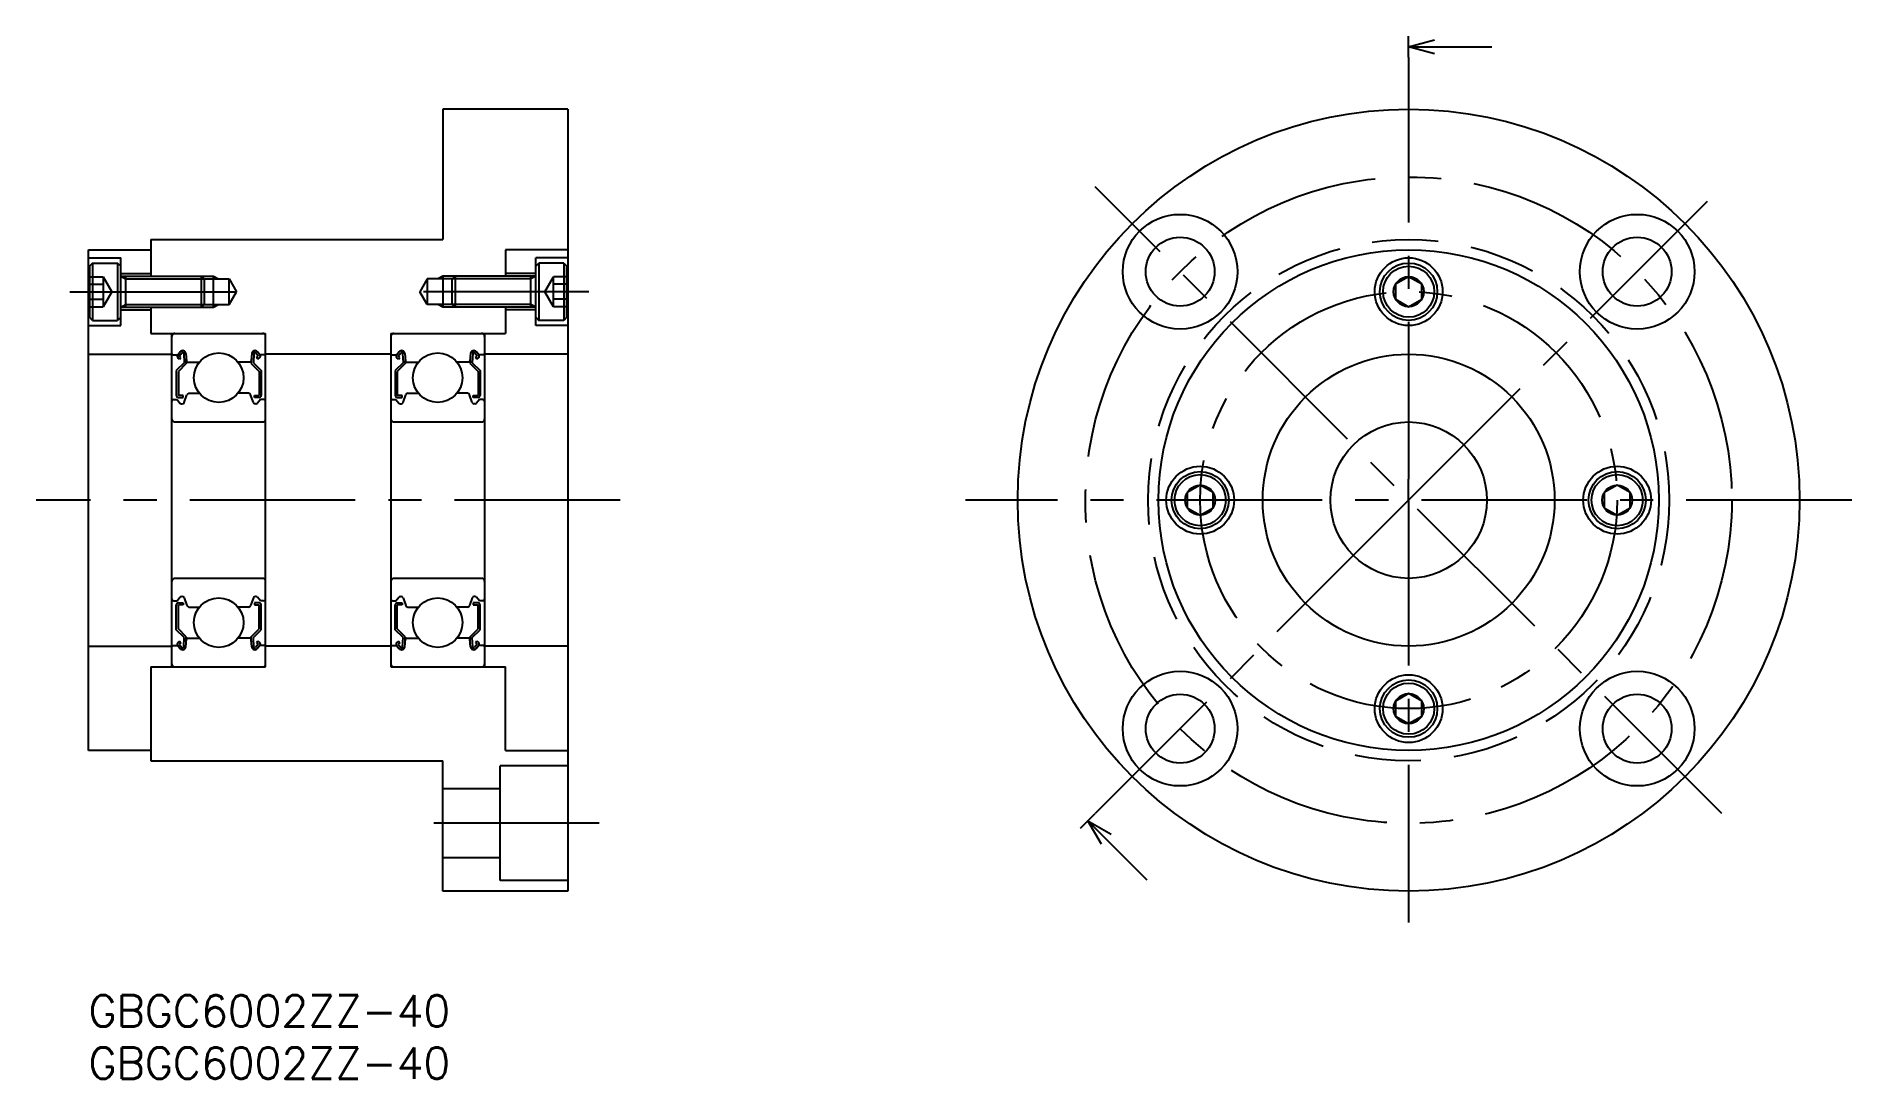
# Model space of a CAD drawing. Extents: x -5 to 169, y -8 to 92.
import ezdxf

# ---------------------------------------------------------------- set-up
doc = ezdxf.new("R2010")
doc.units = 0
doc.header["$LTSCALE"] = 0.5
doc.linetypes.add('CENTER', pattern=[50.8, 31.75, -6.35, 6.35, -6.35])
doc.linetypes.add('DASHED', pattern=[19.05, 12.7, -6.35])
doc.layers.get('0').update_dxf_attribs({"linetype": 'CONTINUOUS'})
for name, color, linetype in [('MSM_CENTER', 1, 'CENTER'), ('MSM_CONTINUOUS', 7, 'CONTINUOUS'), ('MSM_DASHED', 4, 'DASHED'), ('MSM_NARROW', 5, 'CONTINUOUS'), ('MSM_PART_NUMBER', 7, 'CONTINUOUS')]:
    doc.layers.add(name, color=color, linetype=linetype)
doc.styles.get("Standard").update_dxf_attribs({"font": 'txt.shx', "height": 3, "bigfont": 'bigfont.shx'})

# ---------------------------------------------------------------- blocks, each defined once
blk = doc.blocks.new('*U6')
at = {"layer": 'MSM_PART_NUMBER'}
blk.add_text('GBGC6002ZZ-40', height=3, dxfattribs=at).set_placement((0, -3))
blk = doc.blocks.new('*U7')
at = {"layer": 'MSM_PART_NUMBER'}
blk.add_text('GBGC6002ZZ-40', height=3, dxfattribs=at).set_placement((0, -8))
blk = doc.blocks.new('_OPEN30')
at = {"color": 0, "linetype": 'BYBLOCK'}
for p, q in [((-1, 0.268), (0, 0)), ((0, 0), (-1, -0.268)), ((0, 0), (-1, 0))]:
    blk.add_line(p, q, dxfattribs=at)
blk = doc.blocks.new('*U2')
at = {"color": 7, "linetype": 'CONTINUOUS'}
blk.add_lwpolyline([(595.34, 147.9), (600.84, 147.9)], dxfattribs=at)
at = {"color": 7, "linetype": 'CONTINUOUS', "xscale": 2.5, "yscale": 2.5, "zscale": 2.5, "rotation": 180}
blk.add_blockref('_OPEN30', (592.84, 147.9), dxfattribs=at)
blk = doc.blocks.new('*U1')
at = {"color": 7, "linetype": 'CONTINUOUS'}
blk.add_lwpolyline([(595.34, 94.1), (600.84, 94.1)], dxfattribs=at)
at = {"color": 7, "linetype": 'CONTINUOUS', "xscale": 2.5, "yscale": 2.5, "zscale": 2.5, "rotation": 180}
blk.add_blockref('_OPEN30', (592.84, 94.1), dxfattribs=at)

msp = doc.modelspace()

# ---------------------------------------------------------------- linework, layer by layer
at = {"layer": 'MSM_CENTER'}
for p, q in [((126.64, 90), (126.64, 49.5)), ((156.69, 17.45), (96.58, 77.55)), ((155.27, 76.14), (126.64, 47.5)), ((-1.8, 67.5), (15.21, 67.5)), ((48, 67.5), (30.79, 67.5)), ((51, 47.5), (-5, 47.5)), ((169.14, 47.5), (84.14, 47.5)), ((126.64, 47.5), (126.64, 7)), ((125.22, 46.09), (96.58, 17.45)), ((49, 16.5), (31, 16.5))]:
    msp.add_line(p, q, dxfattribs=at)
for radius in [31, 20]:
    msp.add_circle((126.64, 47.5), radius, dxfattribs=at)
at = {"layer": 'MSM_CONTINUOUS'}
for p, q in [((126.64, 90), (126.64, 92)), ((46, 85), (34, 85)), ((34, 85), (34, 72.5)), ((46, 85), (46, 10)), ((0, 23.5), (0, 71.5)), ((0, 71.5), (6, 71.5)), ((6, 72.5), (34, 72.5)), ((6, 72.5), (6, 69)), ((46, 71.5), (40, 71.5)), ((40, 71.5), (40, 69)), ((0, 70.75), (3.1, 70.75)), ((0.4, 70.25), (0.1, 69.95)), ((0.1, 69.95), (0.1, 65.05)), ((0.4, 70.25), (2.8, 70.25)), ((0.4, 70.25), (0.4, 64.75)), ((3.1, 69.95), (2.8, 70.25)), ((2.8, 70.25), (2.8, 64.75)), ((3.1, 64.25), (3.1, 70.75)), ((42.9, 64.25), (42.9, 70.75)), ((46, 70.75), (42.9, 70.75)), ((42.9, 69.95), (43.2, 70.25)), ((45.6, 70.25), (43.2, 70.25)), ((43.2, 70.25), (43.2, 64.75)), ((45.6, 70.25), (45.9, 69.95)), ((45.6, 70.25), (45.6, 64.75)), ((45.9, 65.05), (45.9, 69.95)), ((3.1, 69.25), (6, 69.25)), ((3.1, 69), (10.83, 69)), ((3.57, 69), (3.57, 66)), ((10.83, 66), (10.83, 69)), ((10.83, 69), (11.1, 68.73)), ((11.1, 68.73), (13.5, 68.73)), ((11.1, 68.73), (11.1, 66.27)), ((12, 66), (12, 69)), ((13.5, 66.27), (13.5, 68.73)), ((13.5, 68.73), (14.21, 67.5)), ((32.5, 68.73), (31.79, 67.5)), ((34.9, 68.73), (32.5, 68.73)), ((32.5, 68.73), (32.5, 66.27)), ((34, 69), (34, 66)), ((34.9, 68.73), (35.17, 69)), ((34.9, 66.27), (34.9, 68.73)), ((42.9, 69), (35.17, 69)), ((35.17, 69), (35.17, 66)), ((42.9, 69.25), (40, 69.25)), ((42.43, 66), (42.43, 69)), ((126.64, 68.94), (125.39, 68.22)), ((125.39, 68.22), (125.39, 66.78)), ((127.89, 68.22), (126.64, 68.94)), ((127.89, 66.78), (127.89, 68.22)), ((11.1, 66.27), (10.83, 66)), ((11.1, 66.27), (13.5, 66.27)), ((13.5, 66.27), (14.21, 67.5)), ((32.5, 66.27), (31.79, 67.5)), ((34.9, 66.27), (32.5, 66.27)), ((35.17, 66), (34.9, 66.27)), ((125.39, 66.78), (126.64, 66.06)), ((126.64, 66.06), (127.89, 66.78)), ((0.4, 64.75), (0.1, 65.05)), ((0.4, 64.75), (2.8, 64.75)), ((3.1, 65.05), (2.8, 64.75)), ((3.1, 66), (10.83, 66)), ((3.1, 65.75), (6, 65.75)), ((6, 66), (6, 63.5)), ((42.9, 66), (35.17, 66)), ((40, 66), (40, 63.5)), ((42.9, 65.75), (40, 65.75)), ((42.9, 65.05), (43.2, 64.75)), ((45.6, 64.75), (43.2, 64.75)), ((45.9, 65.05), (45.6, 64.75)), ((0, 64.25), (3.1, 64.25)), ((6, 63.5), (17, 63.5)), ((8, 31.5), (8, 63.5)), ((17, 31.5), (17, 63.5)), ((29, 63.5), (29, 31.5)), ((29, 63.5), (40, 63.5)), ((38, 63.5), (38, 31.5)), ((46, 64.25), (42.9, 64.25)), ((0, 61.5), (8, 61.5)), ((8.1, 61.45), (8.56, 61.45)), ((8.56, 61.45), (8.81, 61.75)), ((8.74, 61.04), (8.58, 61.17)), ((8.71, 61.32), (8.96, 61.62)), ((8.87, 61.19), (8.71, 61.32)), ((8.74, 61.04), (8.87, 61.19)), ((9.14, 61.56), (9.18, 60.68)), ((9.34, 61.58), (9.4, 60.84)), ((9.38, 61.07), (9.38, 60.6)), ((15.66, 61.58), (15.6, 60.84)), ((15.62, 61.07), (15.62, 60.6)), ((15.86, 61.56), (15.82, 60.68)), ((16.29, 61.32), (16.04, 61.62)), ((16.13, 61.19), (16.29, 61.32)), ((16.26, 61.04), (16.13, 61.19)), ((16.44, 61.45), (16.19, 61.75)), ((16.26, 61.04), (16.42, 61.17)), ((16.9, 61.45), (16.44, 61.45)), ((29, 61.5), (17, 61.5)), ((29.1, 61.45), (29.56, 61.45)), ((29.56, 61.45), (29.81, 61.75)), ((29.74, 61.04), (29.58, 61.17)), ((29.71, 61.32), (29.96, 61.62)), ((29.87, 61.19), (29.71, 61.32)), ((29.74, 61.04), (29.87, 61.19)), ((30.14, 61.56), (30.18, 60.68)), ((30.34, 61.58), (30.4, 60.84)), ((30.38, 61.07), (30.38, 60.6)), ((36.66, 61.58), (36.6, 60.84)), ((36.62, 61.07), (36.62, 60.6)), ((36.86, 61.56), (36.82, 60.68)), ((37.29, 61.32), (37.04, 61.62)), ((37.13, 61.19), (37.29, 61.32)), ((37.26, 61.04), (37.13, 61.19)), ((37.44, 61.45), (37.19, 61.75)), ((37.26, 61.04), (37.42, 61.17)), ((37.9, 61.45), (37.44, 61.45)), ((46, 61.5), (38, 61.5)), ((9.18, 60.68), (8.43, 59.93)), ((8.43, 59.93), (8.43, 57.55)), ((9.38, 60.6), (8.63, 59.85)), ((8.63, 59.85), (8.63, 57.55)), ((9.5, 60.75), (10.65, 60.75)), ((15.5, 60.75), (14.35, 60.75)), ((15.62, 60.6), (16.37, 59.85)), ((15.82, 60.68), (16.57, 59.93)), ((16.37, 59.85), (16.37, 57.55)), ((16.57, 59.93), (16.57, 57.55)), ((30.18, 60.68), (29.43, 59.93)), ((29.43, 59.93), (29.43, 57.55)), ((30.38, 60.6), (29.63, 59.85)), ((29.63, 59.85), (29.63, 57.55)), ((30.5, 60.75), (31.65, 60.75)), ((36.5, 60.75), (35.35, 60.75)), ((36.62, 60.6), (37.37, 59.85)), ((36.82, 60.68), (37.57, 59.93)), ((37.37, 59.85), (37.37, 57.55)), ((37.57, 59.93), (37.57, 57.55)), ((9.08, 57.55), (8.63, 57.55)), ((9.08, 57.35), (9.08, 57.55)), ((9.18, 56.88), (9.45, 57.62)), ((9.64, 57.75), (10.65, 57.75)), ((15.36, 57.75), (14.35, 57.75)), ((15.82, 56.88), (15.55, 57.62)), ((15.92, 57.35), (15.92, 57.55)), ((15.92, 57.55), (16.37, 57.55)), ((30.08, 57.55), (29.63, 57.55)), ((30.08, 57.35), (30.08, 57.55)), ((30.18, 56.88), (30.45, 57.62)), ((30.64, 57.75), (31.65, 57.75)), ((36.36, 57.75), (35.35, 57.75)), ((36.82, 56.88), (36.55, 57.62)), ((36.92, 57.35), (36.92, 57.55)), ((36.92, 57.55), (37.37, 57.55)), ((8.2, 57.15), (8.5, 57.15)), ((8.5, 57.15), (8.78, 56.82)), ((8.63, 57.35), (9.08, 57.35)), ((8.93, 56.75), (8.99, 56.75)), ((16.37, 57.35), (15.92, 57.35)), ((16.07, 56.75), (16.01, 56.75)), ((16.5, 57.15), (16.22, 56.82)), ((16.8, 57.15), (16.5, 57.15)), ((29.2, 57.15), (29.5, 57.15)), ((29.5, 57.15), (29.78, 56.82)), ((29.63, 57.35), (30.08, 57.35)), ((29.93, 56.75), (29.99, 56.75)), ((37.37, 57.35), (36.92, 57.35)), ((37.07, 56.75), (37.01, 56.75)), ((37.5, 57.15), (37.22, 56.82)), ((37.8, 57.15), (37.5, 57.15)), ((8.3, 55), (16.7, 55)), ((29.3, 55), (37.7, 55)), ((106.64, 48.94), (105.39, 48.22)), ((107.89, 48.22), (106.64, 48.94)), ((126.64, 47.5), (126.64, 49.5)), ((146.64, 48.94), (145.39, 48.22)), ((147.89, 48.22), (146.64, 48.94)), ((105.39, 48.22), (105.39, 46.78)), ((107.89, 46.78), (107.89, 48.22)), ((125.22, 46.09), (126.64, 47.5)), ((145.39, 48.22), (145.39, 46.78)), ((147.89, 46.78), (147.89, 48.22)), ((105.39, 46.78), (106.64, 46.06)), ((106.64, 46.06), (107.89, 46.78)), ((145.39, 46.78), (146.64, 46.06)), ((146.64, 46.06), (147.89, 46.78)), ((16.7, 40), (8.3, 40)), ((37.7, 40), (29.3, 40)), ((8.2, 37.85), (8.5, 37.85)), ((8.43, 35.07), (8.43, 37.45)), ((8.5, 37.85), (8.78, 38.18)), ((8.63, 37.65), (9.08, 37.65)), ((9.08, 37.45), (8.63, 37.45)), ((8.63, 35.15), (8.63, 37.45)), ((8.93, 38.25), (8.99, 38.25)), ((9.08, 37.65), (9.08, 37.45)), ((9.18, 38.12), (9.45, 37.38)), ((9.64, 37.25), (10.65, 37.25)), ((15.36, 37.25), (14.35, 37.25)), ((15.82, 38.12), (15.55, 37.38)), ((15.92, 37.65), (15.92, 37.45)), ((16.37, 37.65), (15.92, 37.65)), ((15.92, 37.45), (16.37, 37.45)), ((16.07, 38.25), (16.01, 38.25)), ((16.5, 37.85), (16.22, 38.18)), ((16.37, 35.15), (16.37, 37.45)), ((16.8, 37.85), (16.5, 37.85)), ((16.57, 35.07), (16.57, 37.45)), ((29.2, 37.85), (29.5, 37.85)), ((29.43, 35.07), (29.43, 37.45)), ((29.5, 37.85), (29.78, 38.18)), ((29.63, 37.65), (30.08, 37.65)), ((30.08, 37.45), (29.63, 37.45)), ((29.63, 35.15), (29.63, 37.45)), ((29.93, 38.25), (29.99, 38.25)), ((30.08, 37.65), (30.08, 37.45)), ((30.18, 38.12), (30.45, 37.38)), ((30.64, 37.25), (31.65, 37.25)), ((36.36, 37.25), (35.35, 37.25)), ((36.82, 38.12), (36.55, 37.38)), ((36.92, 37.65), (36.92, 37.45)), ((37.37, 37.65), (36.92, 37.65)), ((36.92, 37.45), (37.37, 37.45)), ((37.07, 38.25), (37.01, 38.25)), ((37.5, 37.85), (37.22, 38.18)), ((37.37, 35.15), (37.37, 37.45)), ((37.8, 37.85), (37.5, 37.85)), ((37.57, 35.07), (37.57, 37.45)), ((9.18, 34.32), (8.43, 35.07)), ((9.38, 34.4), (8.63, 35.15)), ((15.62, 34.4), (16.37, 35.15)), ((15.82, 34.32), (16.57, 35.07)), ((30.18, 34.32), (29.43, 35.07)), ((30.38, 34.4), (29.63, 35.15)), ((36.62, 34.4), (37.37, 35.15)), ((36.82, 34.32), (37.57, 35.07)), ((0, 33.5), (8, 33.5)), ((8.1, 33.55), (8.56, 33.55)), ((8.56, 33.55), (8.81, 33.25)), ((8.74, 33.96), (8.58, 33.83)), ((8.87, 33.81), (8.71, 33.68)), ((8.71, 33.68), (8.96, 33.38)), ((8.74, 33.96), (8.87, 33.81)), ((9.14, 33.44), (9.18, 34.32)), ((9.34, 33.42), (9.4, 34.16)), ((9.38, 33.93), (9.38, 34.4)), ((9.5, 34.25), (10.65, 34.25)), ((15.5, 34.25), (14.35, 34.25)), ((15.66, 33.42), (15.6, 34.16)), ((15.62, 33.93), (15.62, 34.4)), ((15.86, 33.44), (15.82, 34.32)), ((16.29, 33.68), (16.04, 33.38)), ((16.26, 33.96), (16.13, 33.81)), ((16.13, 33.81), (16.29, 33.68)), ((16.44, 33.55), (16.19, 33.25)), ((16.26, 33.96), (16.42, 33.83)), ((16.9, 33.55), (16.44, 33.55)), ((29, 33.5), (17, 33.5)), ((29.1, 33.55), (29.56, 33.55)), ((29.56, 33.55), (29.81, 33.25)), ((29.74, 33.96), (29.58, 33.83)), ((29.87, 33.81), (29.71, 33.68)), ((29.71, 33.68), (29.96, 33.38)), ((29.74, 33.96), (29.87, 33.81)), ((30.14, 33.44), (30.18, 34.32)), ((30.34, 33.42), (30.4, 34.16)), ((30.38, 33.93), (30.38, 34.4)), ((30.5, 34.25), (31.65, 34.25)), ((36.5, 34.25), (35.35, 34.25)), ((36.66, 33.42), (36.6, 34.16)), ((36.62, 33.93), (36.62, 34.4)), ((36.86, 33.44), (36.82, 34.32)), ((37.29, 33.68), (37.04, 33.38)), ((37.26, 33.96), (37.13, 33.81)), ((37.13, 33.81), (37.29, 33.68)), ((37.44, 33.55), (37.19, 33.25)), ((37.26, 33.96), (37.42, 33.83)), ((37.9, 33.55), (37.44, 33.55)), ((46, 33.5), (38, 33.5)), ((6, 31.5), (6, 22.5)), ((6, 31.5), (17, 31.5)), ((29, 31.5), (40, 31.5)), ((40, 23.5), (40, 31.5)), ((126.64, 28.94), (125.39, 28.22)), ((125.39, 28.22), (125.39, 26.78)), ((127.89, 28.22), (126.64, 28.94)), ((127.89, 26.78), (127.89, 28.22)), ((125.39, 26.78), (126.64, 26.06)), ((126.64, 26.06), (127.89, 26.78)), ((6, 23.5), (0, 23.5)), ((40, 23.5), (46, 23.5)), ((6, 22.5), (34, 22.5)), ((34, 10), (34, 22.5)), ((46, 22), (39.5, 22)), ((39.5, 11), (39.5, 22)), ((39.5, 19.8), (34, 19.8)), ((95.17, 16.03), (96.58, 17.45)), ((39.5, 13.2), (34, 13.2)), ((46, 11), (39.5, 11)), ((46, 10), (34, 10))]:
    msp.add_line(p, q, dxfattribs=at)
for centre, radius in [((126.64, 47.5), 37.5), ((104.72, 69.42), 5.5), ((148.56, 69.42), 5.5), ((104.72, 69.42), 3.3), ((126.64, 47.5), 24), ((148.56, 69.42), 3.3), ((126.64, 67.5), 3.25), ((126.64, 67.5), 2.75), ((126.64, 67.5), 2.45), ((126.64, 67.5), 1.44), ((12.5, 59.25), 2.38), ((33.5, 59.25), 2.38), ((126.64, 47.5), 14), ((126.64, 47.5), 7.5), ((106.64, 47.5), 3.25), ((146.64, 47.5), 3.25), ((106.64, 47.5), 2.75), ((106.64, 47.5), 2.45), ((106.64, 47.5), 1.44), ((146.64, 47.5), 2.75), ((146.64, 47.5), 2.45), ((146.64, 47.5), 1.44), ((12.5, 35.75), 2.38), ((33.5, 35.75), 2.38), ((104.72, 25.58), 5.5), ((126.64, 27.5), 3.25), ((126.64, 27.5), 2.75), ((126.64, 27.5), 2.45), ((148.56, 25.58), 5.5), ((104.72, 25.58), 3.3), ((126.64, 27.5), 1.44), ((148.56, 25.58), 3.3)]:
    msp.add_circle(centre, radius, dxfattribs=at)
for centre, radius, start, end in [((8.3, 63.2), 0.3, 90, 180), ((16.7, 63.2), 0.3, 0, 90), ((29.3, 63.2), 0.3, 90, 180), ((37.7, 63.2), 0.3, 0, 90), ((8.1, 61.55), 0.1, 180, 270), ((8.71, 61.32), 0.2, 140.0002, 230.0848), ((9.04, 61.55), 0.3, 4.9968, 140.0002), ((9.04, 61.56), 0.1, 2.8198, 140.0033), ((15.96, 61.55), 0.3, 39.9998, 175.0032), ((15.96, 61.56), 0.1, 39.9967, 177.1802), ((16.29, 61.32), 0.2, 309.9152, 39.9998), ((16.9, 61.55), 0.1, 270, 0), ((29.1, 61.55), 0.1, 180, 270), ((29.71, 61.32), 0.2, 140.0002, 230.0848), ((30.04, 61.55), 0.3, 4.9968, 140.0002), ((30.04, 61.56), 0.1, 2.8198, 140.0033), ((36.96, 61.55), 0.3, 39.9998, 175.0032), ((36.96, 61.56), 0.1, 39.9967, 177.1802), ((37.29, 61.32), 0.2, 309.9152, 39.9998), ((37.9, 61.55), 0.1, 270, 0), ((9.5, 60.85), 0.1, 184.9968, 269.9995), ((15.5, 60.85), 0.1, 270.0005, 355.0032), ((30.5, 60.85), 0.1, 184.9968, 269.9995), ((36.5, 60.85), 0.1, 270.0005, 355.0032), ((8.63, 57.55), 0.2, 180, 270), ((9.64, 57.55), 0.2, 90, 159.9919), ((15.36, 57.55), 0.2, 20.0081, 90), ((16.37, 57.55), 0.2, 270, 0), ((29.63, 57.55), 0.2, 180, 270), ((30.64, 57.55), 0.2, 90, 159.9919), ((36.36, 57.55), 0.2, 20.0081, 90), ((37.37, 57.55), 0.2, 270, 0), ((8.2, 56.95), 0.2, 90, 180), ((8.93, 56.95), 0.2, 219.9962, 270), ((8.99, 56.95), 0.2, 270, 339.9919), ((16.01, 56.95), 0.2, 200.0081, 270), ((16.07, 56.95), 0.2, 270, 320.0038), ((16.8, 56.95), 0.2, 0, 90), ((29.2, 56.95), 0.2, 90, 180), ((29.93, 56.95), 0.2, 219.9962, 270), ((29.99, 56.95), 0.2, 270, 339.9919), ((37.01, 56.95), 0.2, 200.0081, 270), ((37.07, 56.95), 0.2, 270, 320.0038), ((37.8, 56.95), 0.2, 0, 90), ((8.3, 55.3), 0.3, 180, 270), ((16.7, 55.3), 0.3, 270, 0), ((29.3, 55.3), 0.3, 180, 270), ((37.7, 55.3), 0.3, 270, 0), ((8.3, 39.7), 0.3, 90, 180), ((16.7, 39.7), 0.3, 0, 90), ((29.3, 39.7), 0.3, 90, 180), ((37.7, 39.7), 0.3, 0, 90), ((8.2, 38.05), 0.2, 180, 270), ((8.63, 37.45), 0.2, 90, 180), ((8.93, 38.05), 0.2, 90, 140.0038), ((8.99, 38.05), 0.2, 20.0081, 90), ((9.64, 37.45), 0.2, 200.0081, 270), ((15.36, 37.45), 0.2, 270, 339.9919), ((16.01, 38.05), 0.2, 90, 159.9919), ((16.07, 38.05), 0.2, 39.9962, 90), ((16.37, 37.45), 0.2, 0, 90), ((16.8, 38.05), 0.2, 270, 0), ((29.2, 38.05), 0.2, 180, 270), ((29.63, 37.45), 0.2, 90, 180), ((29.93, 38.05), 0.2, 90, 140.0038), ((29.99, 38.05), 0.2, 20.0081, 90), ((30.64, 37.45), 0.2, 200.0081, 270), ((36.36, 37.45), 0.2, 270, 339.9919), ((37.01, 38.05), 0.2, 90, 159.9919), ((37.07, 38.05), 0.2, 39.9962, 90), ((37.37, 37.45), 0.2, 0, 90), ((37.8, 38.05), 0.2, 270, 0), ((8.1, 33.45), 0.1, 90, 180), ((8.71, 33.68), 0.2, 129.9152, 219.9998), ((9.04, 33.45), 0.3, 219.9998, 355.0032), ((9.04, 33.44), 0.1, 219.9967, 357.1802), ((9.5, 34.15), 0.1, 90.0005, 175.0032), ((15.5, 34.15), 0.1, 4.9968, 89.9995), ((15.96, 33.45), 0.3, 184.9968, 320.0002), ((15.96, 33.44), 0.1, 182.8198, 320.0033), ((16.29, 33.68), 0.2, 320.0002, 50.0848), ((16.9, 33.45), 0.1, 0, 90), ((29.1, 33.45), 0.1, 90, 180), ((29.71, 33.68), 0.2, 129.9152, 219.9998), ((30.04, 33.45), 0.3, 219.9998, 355.0032), ((30.04, 33.44), 0.1, 219.9967, 357.1802), ((30.5, 34.15), 0.1, 90.0005, 175.0032), ((36.5, 34.15), 0.1, 4.9968, 89.9995), ((36.96, 33.45), 0.3, 184.9968, 320.0002), ((36.96, 33.44), 0.1, 182.8198, 320.0033), ((37.29, 33.68), 0.2, 320.0002, 50.0848), ((37.9, 33.45), 0.1, 0, 90), ((8.3, 31.8), 0.3, 180, 270), ((16.7, 31.8), 0.3, 270, 0), ((29.3, 31.8), 0.3, 180, 270), ((37.7, 31.8), 0.3, 270, 0)]:
    msp.add_arc(centre, radius, start, end, dxfattribs=at)
at = {"layer": 'MSM_DASHED'}
for p, q in [((0.1, 68.94), (1.4, 68.94)), ((0.1, 68.22), (1.4, 68.22)), ((1.4, 68.94), (1.4, 66.06)), ((1.4, 68.94), (2.23, 67.5)), ((43.77, 67.5), (44.6, 68.94)), ((44.6, 66.06), (44.6, 68.94)), ((45.9, 68.94), (44.6, 68.94)), ((45.9, 68.22), (44.6, 68.22)), ((0.1, 66.78), (1.4, 66.78)), ((2.23, 67.5), (1.4, 66.06)), ((44.6, 66.06), (43.77, 67.5)), ((45.9, 66.78), (44.6, 66.78)), ((0.1, 66.06), (1.4, 66.06)), ((45.9, 66.06), (44.6, 66.06))]:
    msp.add_line(p, q, dxfattribs=at)
msp.add_circle((126.64, 47.5), 25, dxfattribs=at)
at = {"layer": 'MSM_NARROW'}
for p, q in [((3.1, 69), (3.57, 68.73)), ((3.57, 68.73), (11.1, 68.73)), ((10.83, 69), (12, 69)), ((12, 69), (12.47, 68.73)), ((34, 69), (33.53, 68.73)), ((35.17, 69), (34, 69)), ((42.43, 68.73), (34.9, 68.73)), ((42.9, 69), (42.43, 68.73)), ((3.1, 66), (3.57, 66.27)), ((3.57, 66.27), (11.1, 66.27)), ((12, 66), (12.47, 66.27)), ((34, 66), (33.53, 66.27)), ((42.43, 66.27), (34.9, 66.27)), ((42.9, 66), (42.43, 66.27)), ((10.83, 66), (12, 66)), ((35.17, 66), (34, 66))]:
    msp.add_line(p, q, dxfattribs=at)

# ---------------------------------------------------------------- block references
at = {"layer": 'MSM_CONTINUOUS'}
for name, p in [('*U2', (-466.21, -56.9)), ('*U6', (0, 0)), ('*U7', (0, 0))]:
    msp.add_blockref(name, p, dxfattribs=at)
at = {"layer": 'MSM_CONTINUOUS', "rotation": 315}
msp.add_blockref('*U1', (-389.87, 369.41), dxfattribs=at)

doc.saveas('drawing.dxf')
